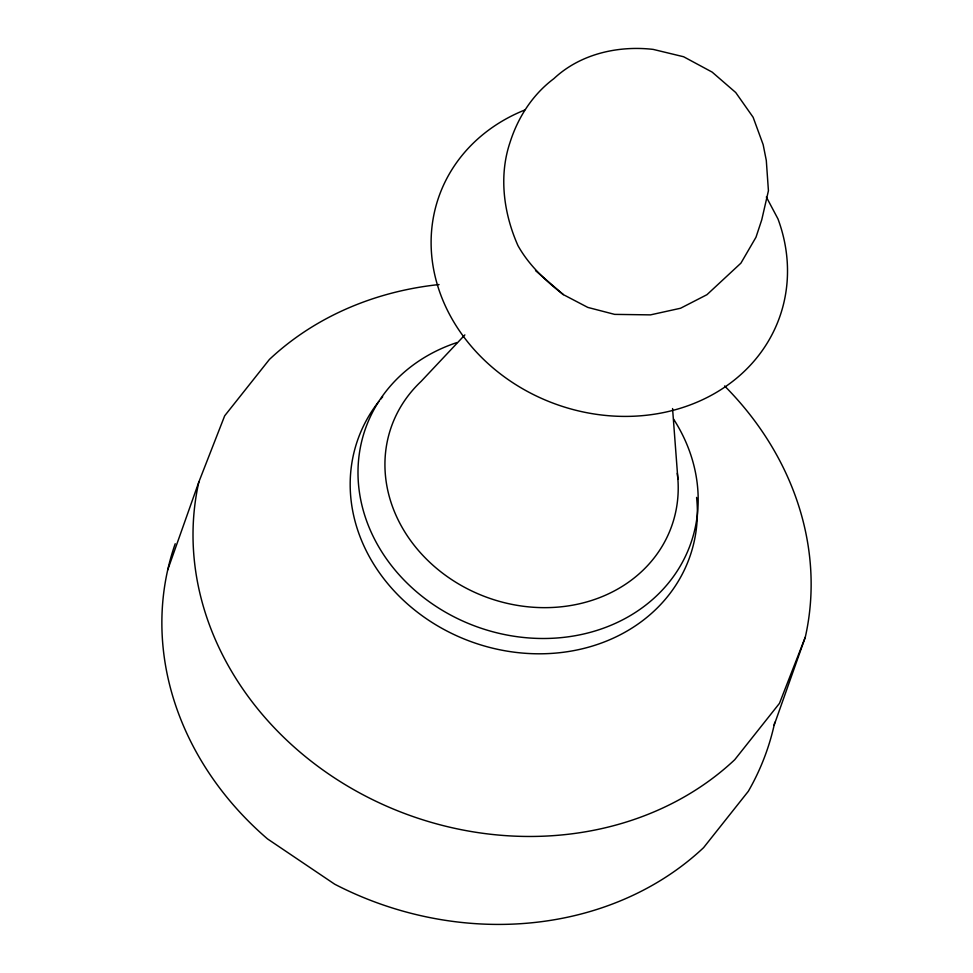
<?xml version="1.0" encoding="UTF-8"?>
<svg xmlns="http://www.w3.org/2000/svg" width="973" height="973" viewBox="0 0 973 973"><rect width="100%" height="100%" fill="white"/><g stroke="black" fill="none" stroke-linecap="round" stroke-linejoin="round"><path stroke-width="1.46" d="M167.709 569.91L198.857 481.963L224.678 415.812L269.399 359.463A313.403 271.966 19.5 0 1 439.054 284.554M774.143 725.153L805.291 637.193A313.403 271.966 19.5 0 0 724.593 385.965M805.291 637.193L779.47 703.345L734.749 759.694A313.403 271.966 19.5 0 1 365.799 796.218A313.403 271.966 19.5 0 1 198.857 481.963M464.863 334.907L421.175 381.331A148.699 129.032 19.5 0 0 487.801 597.665A148.699 129.032 19.5 0 0 677.293 473.267M563.331 294.612L587.826 307.419L614.632 314.376L650.487 314.875L680.553 308.246L706.957 294.685L740.903 263.16L755.985 237.242L761.75 219.813L768.427 190.744L766.298 160.448L763.16 144.649L753.126 117.271L735.722 92.52L712.139 72.099L683.618 56.75L653.163 49.392C617.916 45.366 580.212 53.929 553.88 78.643C532.596 94.576 517.977 117.319 509.998 142.508C498.626 176.247 503.734 213.549 517.964 245.634C529.117 265.544 545.573 280.698 563.331 294.612L535.527 270.603M766.335 196.996L777.962 218.889A180.71 156.811 19.5 0 1 676.089 409.524A180.71 156.811 19.5 0 1 448.042 311.518A180.71 156.811 19.5 0 1 524.69 110.046M672.562 408.551L677.889 479.203M673.62 419.168A172.489 149.684 19.5 0 1 610.618 625.42A172.489 149.684 19.5 0 1 376.356 542.593A172.489 149.684 19.5 0 1 456.957 342.557M696.595 497.422A176.028 152.749 19.5 0 1 481.854 645.245A176.028 152.749 19.5 0 1 378.825 401.46M380.723 399.112A176.028 152.749 19.5 0 1 382.669 396.789M175.213 543.737A313.403 271.966 19.5 0 0 267.502 838.896L334.663 884.177A313.403 271.966 19.5 0 0 703.601 847.641L748.322 791.292A313.403 271.966 19.5 0 0 774.776 722.27"/></g></svg>
